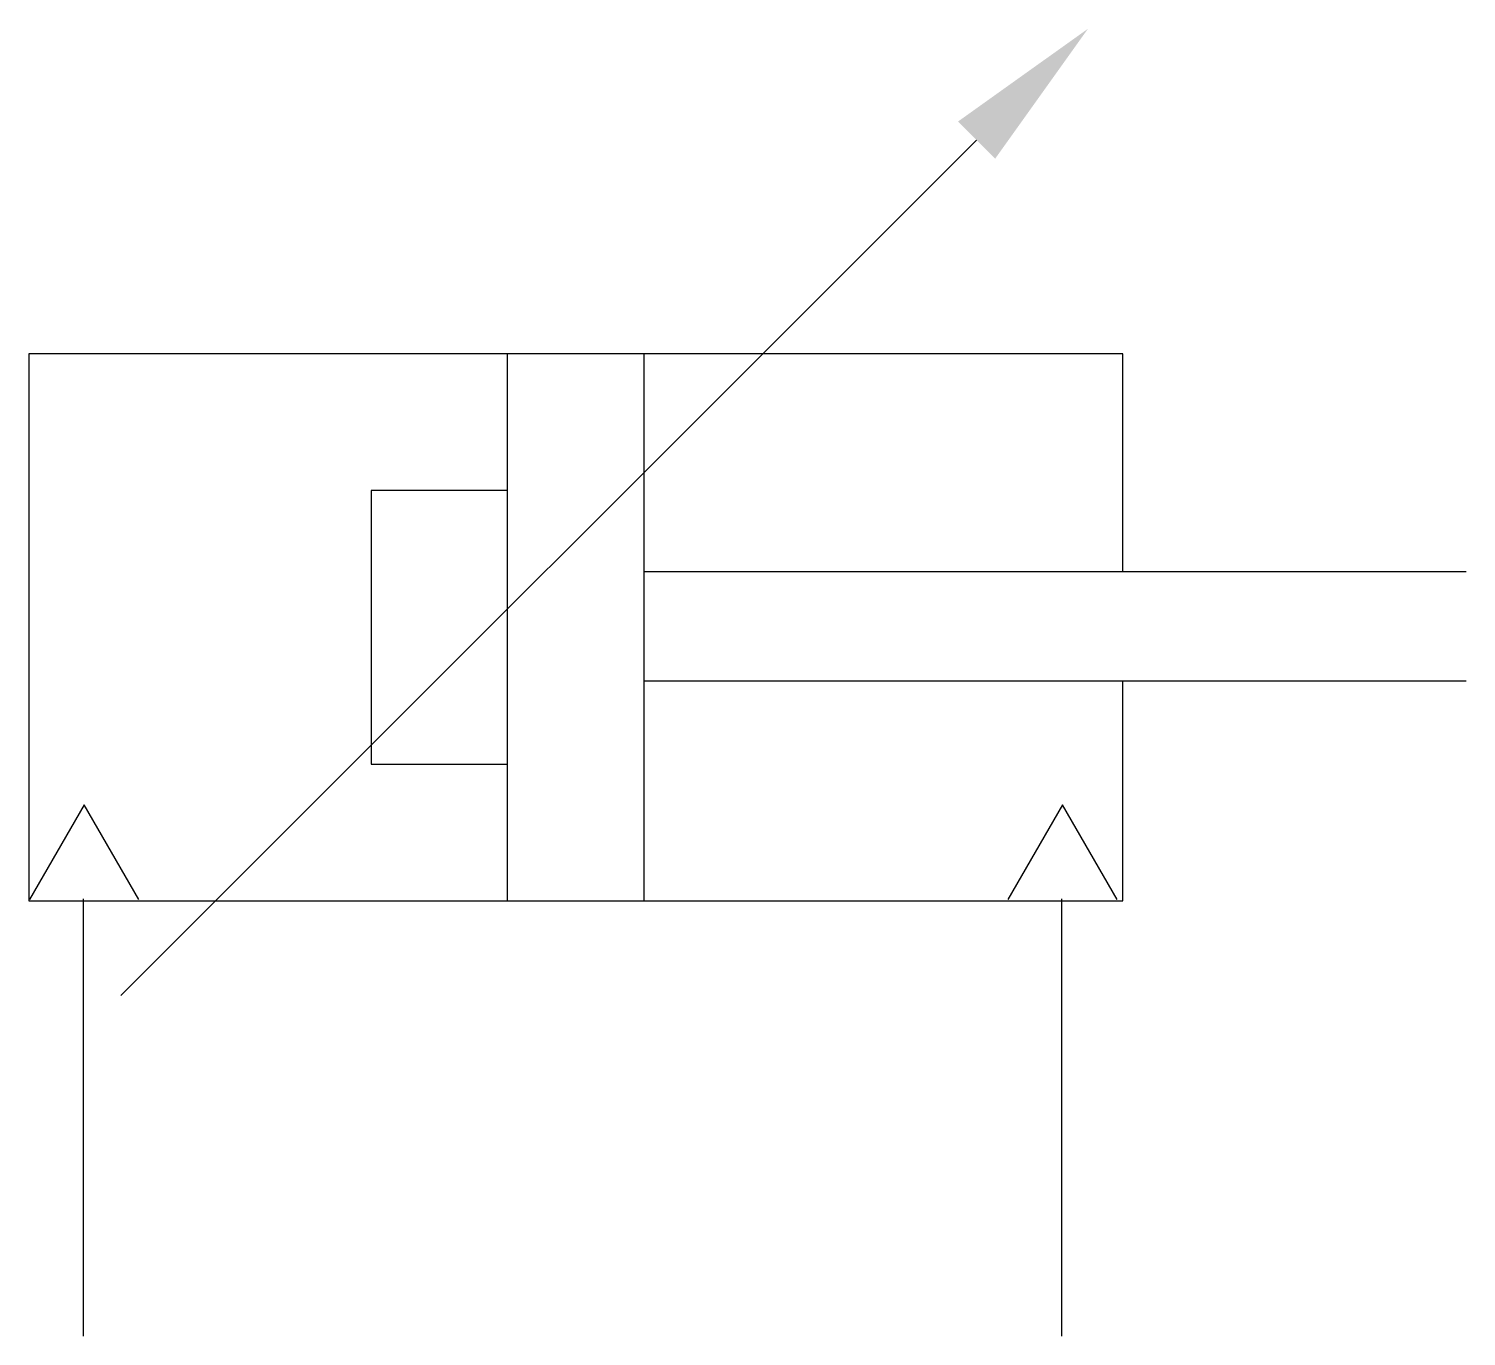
# Model space of a CAD drawing. Extents: x 349.4 to 375.7, y 648 to 671.9.
import ezdxf

# ---------------------------------------------------------------- set-up
doc = ezdxf.new("R2010")
doc.units = 0
doc.header["$LTSCALE"] = 5
doc.header["$MEASUREMENT"] = 0
doc.layers.add('11', color=1, linetype='CONTINUOUS')
doc.layers.add('12', color=2, linetype='CONTINUOUS')

# ---------------------------------------------------------------- blocks, each defined once
blk = doc.blocks.new('5222', base_point=(323.297, 243.627))
at = {"layer": '11'}
blk.add_line((339.171, 259.287), (323.53, 243.646), dxfattribs=at)
at = {"layer": '12'}
blk.add_solid([(338.832, 259.627), (339.511, 258.948), (341.208, 261.324)], dxfattribs=at)

msp = doc.modelspace()

# ---------------------------------------------------------------- linework, layer by layer
at = {"layer": '11'}
for p, q in [((369.424, 665.932), (349.424, 665.932)), ((349.424, 665.932), (349.424, 655.932)), ((358.168, 665.932), (358.168, 655.932)), ((360.668, 665.932), (360.668, 655.932)), ((369.424, 661.947), (369.424, 665.932)), ((355.682, 663.432), (355.682, 658.432)), ((358.168, 663.432), (355.682, 663.432)), ((375.699, 661.947), (360.668, 661.947)), ((375.699, 659.947), (360.668, 659.947)), ((369.424, 655.932), (369.424, 659.947)), ((355.682, 658.432), (358.168, 658.432)), ((350.438, 657.684), (349.438, 655.952)), ((351.438, 655.952), (350.438, 657.684)), ((368.319, 657.684), (367.319, 655.952)), ((369.319, 655.952), (368.319, 657.684)), ((349.424, 655.932), (369.424, 655.932)), ((350.418, 655.968), (350.418, 647.968)), ((368.299, 655.968), (368.299, 647.968))]:
    msp.add_line(p, q, dxfattribs=at)

# ---------------------------------------------------------------- block references
msp.add_blockref('5222', (350.874, 654.181), dxfattribs=at)

doc.saveas('drawing.dxf')
